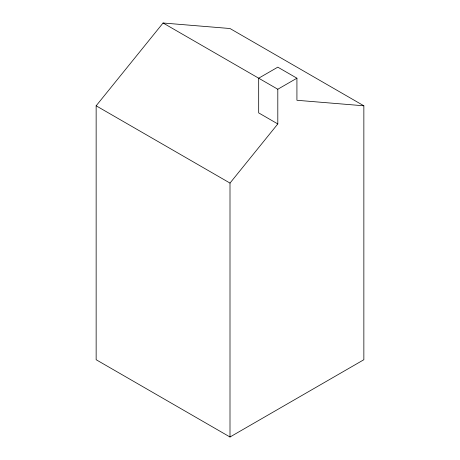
<?xml version="1.0" encoding="UTF-8"?>
<svg xmlns="http://www.w3.org/2000/svg" width="460" height="460" viewBox="0 0 460 460"><rect width="100%" height="100%" fill="white"/><g stroke="black" fill="none" stroke-linecap="round" stroke-linejoin="round"><path stroke-width="0.69" d="M96.146 105.8L163.076 23L230 28.52L363.854 105.8L363.854 359.72L230 437L96.146 359.72L96.146 105.8L230 183.08L230 437M230 183.08L277.805 123.935L277.805 89.24L296.924 78.2L296.924 100.28L363.854 105.8M296.924 78.2L277.805 67.16L258.681 78.2L258.681 112.895L277.805 123.935M163.076 23L277.805 89.24"/></g></svg>
